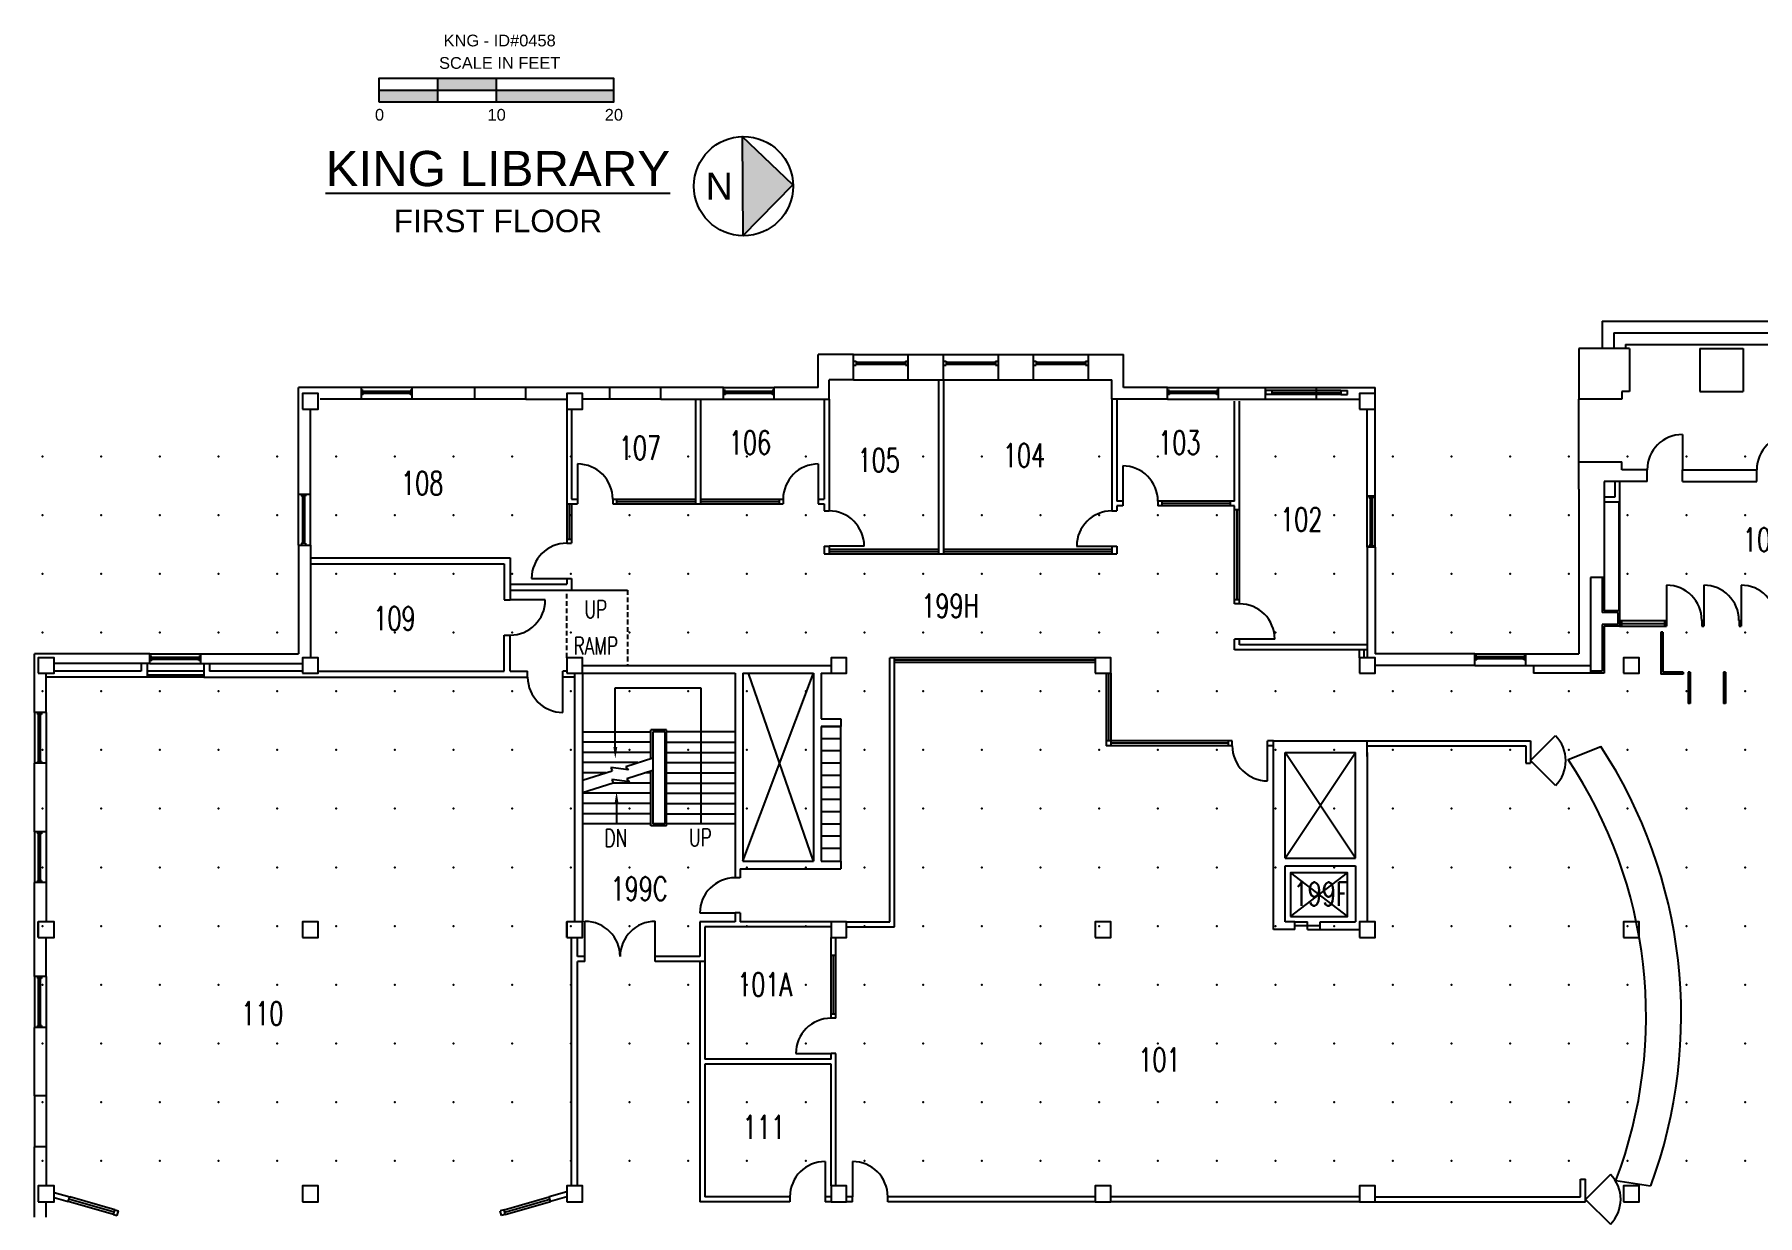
# Model space of a CAD drawing. Header units: millimetres. Extents: x 14 to 316, y 29 to 222.
# Drawn here: x 14.1 to 163, y 119.8 to 221.8 of the extents above; entities that cross this region are included whole.
import ezdxf
from ezdxf.enums import TextEntityAlignment as Align

# ---------------------------------------------------------------- set-up
doc = ezdxf.new("R2010")
doc.units = ezdxf.units.MM
doc.linetypes.add('DASH5', pattern=[0.63889, 0.41667, -0.22222])
for name, color, linetype in [('A-CIRC-TEXT', 1, 'Continuous'), ('A-DOOR', 2, 'Continuous'), ('A-FLOR-EVTR', 1, 'Continuous'), ('A-FLOR-IDEN', 202, 'Continuous'), ('A-FLOR-LEVL', 7, 'DASH5'), ('A-FLOR-SPCL', 40, 'Continuous'), ('A-FLOR-STRS', 1, 'Continuous'), ('A-GLAZ', 5, 'Continuous'), ('A-WALL', 7, 'Continuous'), ('L-WALK', 3, 'Continuous'), ('NORTH', 7, 'Continuous')]:
    doc.layers.add(name, color=color, linetype=linetype)
doc.styles.add('ROMANS', font='romans.shx', dxfattribs={"height": 0.1})
doc.styles.add('style1', font='arial.ttf', dxfattribs={"height": 1})

# ---------------------------------------------------------------- blocks, each defined once
blk = doc.blocks.new('PWRDRWGRP26541264', base_point=(250.65544, 1166.35986))
at = {"layer": 'A-WALL', "color": 7, "linetype": 'Continuous'}
for p, q in [((308.65544, 1166.35986), (250.65544, 1166.35986)), ((308.65544, 1164.35962), (250.65544, 1164.35962)), ((252.65552, 1164.35962), (252.65552, 1166.35986)), ((306.65552, 1164.35962), (306.65552, 1166.35986))]:
    blk.add_line(p, q, dxfattribs=at)
blk = doc.blocks.new('*U4')
blk.add_point((0, 0))
blk = doc.blocks.new('*U5')
at = {"color": 0, "linetype": 'ByBlock', "lineweight": -2, "transparency": 16777216}
for p in [(0, 152.178), (5.0726, 152.178), (10.1452, 152.178), (15.2178, 152.178), (20.2904, 152.178), (25.363, 152.178), (30.4356, 152.178), (35.5082, 152.178), (40.5808, 152.178), (45.6534, 152.178), (50.726, 152.178), (55.7986, 152.178), (60.8712, 152.178), (65.9438, 152.178), (71.0164, 152.178), (76.089, 152.178), (81.1616, 152.178), (86.2342, 152.178), (91.3068, 152.178), (96.3794, 152.178), (101.452, 152.178), (106.5246, 152.178), (111.5972, 152.178), (116.6698, 152.178), (121.7424, 152.178), (126.815, 152.178), (131.8876, 152.178), (136.9602, 152.178), (142.0328, 152.178), (147.1054, 152.178), (0, 147.1054), (5.0726, 147.1054), (10.1452, 147.1054), (15.2178, 147.1054), (20.2904, 147.1054), (25.363, 147.1054), (30.4356, 147.1054), (35.5082, 147.1054), (40.5808, 147.1054), (45.6534, 147.1054), (50.726, 147.1054), (55.7986, 147.1054), (60.8712, 147.1054), (65.9438, 147.1054), (71.0164, 147.1054), (76.089, 147.1054), (81.1616, 147.1054), (86.2342, 147.1054), (91.3068, 147.1054), (96.3794, 147.1054), (101.452, 147.1054), (106.5246, 147.1054), (111.5972, 147.1054), (116.6698, 147.1054), (121.7424, 147.1054), (126.815, 147.1054), (131.8876, 147.1054), (136.9602, 147.1054), (142.0328, 147.1054), (147.1054, 147.1054), (0, 142.0328), (5.0726, 142.0328), (10.1452, 142.0328), (15.2178, 142.0328), (20.2904, 142.0328), (25.363, 142.0328), (30.4356, 142.0328), (35.5082, 142.0328), (40.5808, 142.0328), (45.6534, 142.0328), (50.726, 142.0328), (55.7986, 142.0328), (60.8712, 142.0328), (65.9438, 142.0328), (71.0164, 142.0328), (76.089, 142.0328), (81.1616, 142.0328), (86.2342, 142.0328), (91.3068, 142.0328), (96.3794, 142.0328), (101.452, 142.0328), (106.5246, 142.0328), (111.5972, 142.0328), (116.6698, 142.0328), (121.7424, 142.0328), (126.815, 142.0328), (131.8876, 142.0328), (136.9602, 142.0328), (142.0328, 142.0328), (147.1054, 142.0328), (0, 136.9602), (5.0726, 136.9602), (10.1452, 136.9602), (15.2178, 136.9602), (20.2904, 136.9602), (25.363, 136.9602), (30.4356, 136.9602), (35.5082, 136.9602), (40.5808, 136.9602), (45.6534, 136.9602), (50.726, 136.9602), (55.7986, 136.9602), (60.8712, 136.9602), (65.9438, 136.9602), (71.0164, 136.9602), (76.089, 136.9602), (81.1616, 136.9602), (86.2342, 136.9602), (91.3068, 136.9602), (96.3794, 136.9602), (101.452, 136.9602), (106.5246, 136.9602), (111.5972, 136.9602), (116.6698, 136.9602), (121.7424, 136.9602), (126.815, 136.9602), (131.8876, 136.9602), (136.9602, 136.9602), (142.0328, 136.9602), (147.1054, 136.9602), (0, 131.8876), (5.0726, 131.8876), (10.1452, 131.8876), (15.2178, 131.8876), (20.2904, 131.8876), (25.363, 131.8876), (30.4356, 131.8876), (35.5082, 131.8876), (40.5808, 131.8876), (45.6534, 131.8876), (50.726, 131.8876), (55.7986, 131.8876), (60.8712, 131.8876), (65.9438, 131.8876), (71.0164, 131.8876), (76.089, 131.8876), (81.1616, 131.8876), (86.2342, 131.8876), (91.3068, 131.8876), (96.3794, 131.8876), (101.452, 131.8876), (106.5246, 131.8876), (111.5972, 131.8876), (116.6698, 131.8876), (121.7424, 131.8876), (126.815, 131.8876), (131.8876, 131.8876), (136.9602, 131.8876), (142.0328, 131.8876), (147.1054, 131.8876), (0, 126.815), (5.0726, 126.815), (10.1452, 126.815), (15.2178, 126.815), (20.2904, 126.815), (25.363, 126.815), (30.4356, 126.815), (35.5082, 126.815), (40.5808, 126.815), (45.6534, 126.815), (50.726, 126.815), (55.7986, 126.815), (60.8712, 126.815), (65.9438, 126.815), (71.0164, 126.815), (76.089, 126.815), (81.1616, 126.815), (86.2342, 126.815), (91.3068, 126.815), (96.3794, 126.815), (101.452, 126.815), (106.5246, 126.815), (111.5972, 126.815), (116.6698, 126.815), (121.7424, 126.815), (126.815, 126.815), (131.8876, 126.815), (136.9602, 126.815), (142.0328, 126.815), (147.1054, 126.815), (0, 121.7424), (5.0726, 121.7424), (10.1452, 121.7424), (15.2178, 121.7424), (20.2904, 121.7424), (25.363, 121.7424), (30.4356, 121.7424), (35.5082, 121.7424), (40.5808, 121.7424), (45.6534, 121.7424), (50.726, 121.7424), (55.7986, 121.7424), (60.8712, 121.7424), (65.9438, 121.7424), (71.0164, 121.7424), (76.089, 121.7424), (81.1616, 121.7424), (86.2342, 121.7424), (91.3068, 121.7424), (96.3794, 121.7424), (101.452, 121.7424), (106.5246, 121.7424), (111.5972, 121.7424), (116.6698, 121.7424), (121.7424, 121.7424), (126.815, 121.7424), (131.8876, 121.7424), (136.9602, 121.7424), (142.0328, 121.7424), (147.1054, 121.7424), (0, 116.6698), (5.0726, 116.6698), (10.1452, 116.6698), (15.2178, 116.6698), (20.2904, 116.6698), (25.363, 116.6698), (30.4356, 116.6698), (35.5082, 116.6698), (40.5808, 116.6698), (45.6534, 116.6698), (50.726, 116.6698), (55.7986, 116.6698), (60.8712, 116.6698), (65.9438, 116.6698), (71.0164, 116.6698), (76.089, 116.6698), (81.1616, 116.6698), (86.2342, 116.6698), (91.3068, 116.6698), (96.3794, 116.6698), (101.452, 116.6698), (106.5246, 116.6698), (111.5972, 116.6698), (116.6698, 116.6698), (121.7424, 116.6698), (126.815, 116.6698), (131.8876, 116.6698), (136.9602, 116.6698), (142.0328, 116.6698), (147.1054, 116.6698), (0, 111.5972), (5.0726, 111.5972), (10.1452, 111.5972), (15.2178, 111.5972), (20.2904, 111.5972), (25.363, 111.5972), (30.4356, 111.5972), (35.5082, 111.5972), (40.5808, 111.5972), (45.6534, 111.5972), (50.726, 111.5972), (55.7986, 111.5972), (60.8712, 111.5972), (65.9438, 111.5972), (71.0164, 111.5972), (76.089, 111.5972), (81.1616, 111.5972), (86.2342, 111.5972), (91.3068, 111.5972), (96.3794, 111.5972), (101.452, 111.5972), (106.5246, 111.5972), (111.5972, 111.5972), (116.6698, 111.5972), (121.7424, 111.5972), (126.815, 111.5972), (131.8876, 111.5972), (136.9602, 111.5972), (142.0328, 111.5972), (147.1054, 111.5972), (0, 106.5246), (5.0726, 106.5246), (10.1452, 106.5246), (15.2178, 106.5246), (20.2904, 106.5246), (25.363, 106.5246), (30.4356, 106.5246), (35.5082, 106.5246), (40.5808, 106.5246), (45.6534, 106.5246), (50.726, 106.5246), (55.7986, 106.5246), (60.8712, 106.5246), (65.9438, 106.5246), (71.0164, 106.5246), (76.089, 106.5246), (81.1616, 106.5246), (86.2342, 106.5246), (91.3068, 106.5246), (96.3794, 106.5246), (101.452, 106.5246), (106.5246, 106.5246), (111.5972, 106.5246), (116.6698, 106.5246), (121.7424, 106.5246), (126.815, 106.5246), (131.8876, 106.5246), (136.9602, 106.5246), (142.0328, 106.5246), (147.1054, 106.5246), (0, 101.452), (5.0726, 101.452), (10.1452, 101.452), (15.2178, 101.452), (20.2904, 101.452), (25.363, 101.452), (30.4356, 101.452), (35.5082, 101.452), (40.5808, 101.452), (45.6534, 101.452), (50.726, 101.452), (55.7986, 101.452), (60.8712, 101.452), (65.9438, 101.452), (71.0164, 101.452), (76.089, 101.452), (81.1616, 101.452), (86.2342, 101.452), (91.3068, 101.452), (96.3794, 101.452), (101.452, 101.452), (106.5246, 101.452), (111.5972, 101.452), (116.6698, 101.452), (121.7424, 101.452), (126.815, 101.452), (131.8876, 101.452), (136.9602, 101.452), (142.0328, 101.452), (147.1054, 101.452), (0, 96.3794), (5.0726, 96.3794), (10.1452, 96.3794), (15.2178, 96.3794), (20.2904, 96.3794), (25.363, 96.3794), (30.4356, 96.3794), (35.5082, 96.3794), (40.5808, 96.3794), (45.6534, 96.3794), (50.726, 96.3794), (55.7986, 96.3794), (60.8712, 96.3794), (65.9438, 96.3794), (71.0164, 96.3794), (76.089, 96.3794), (81.1616, 96.3794), (86.2342, 96.3794), (91.3068, 96.3794), (96.3794, 96.3794), (101.452, 96.3794), (106.5246, 96.3794), (111.5972, 96.3794), (116.6698, 96.3794), (121.7424, 96.3794), (126.815, 96.3794), (131.8876, 96.3794), (136.9602, 96.3794), (142.0328, 96.3794), (147.1054, 96.3794), (0, 91.3068), (5.0726, 91.3068), (10.1452, 91.3068), (15.2178, 91.3068), (20.2904, 91.3068), (25.363, 91.3068), (30.4356, 91.3068), (35.5082, 91.3068), (40.5808, 91.3068), (45.6534, 91.3068), (50.726, 91.3068), (55.7986, 91.3068), (60.8712, 91.3068), (65.9438, 91.3068), (71.0164, 91.3068), (76.089, 91.3068), (81.1616, 91.3068), (86.2342, 91.3068), (91.3068, 91.3068), (96.3794, 91.3068), (101.452, 91.3068), (106.5246, 91.3068), (111.5972, 91.3068), (116.6698, 91.3068), (121.7424, 91.3068), (126.815, 91.3068), (131.8876, 91.3068), (136.9602, 91.3068), (142.0328, 91.3068), (147.1054, 91.3068)]:
    blk.add_blockref('*U4', p, dxfattribs=at)

msp = doc.modelspace()

# ---------------------------------------------------------------- hatches: boundary and pattern name
h = msp.add_hatch(color=256)
h.paths.add_polyline_path([(48.92, 215.98), (43.84, 215.98), (43.84, 216.99), (48.92, 216.99)])
h.paths.add_polyline_path([(53.99, 216.99), (48.92, 216.99), (48.92, 218.01), (53.99, 218.01)])
h.paths.add_polyline_path([(64.14, 215.98), (53.99, 215.98), (53.99, 216.99), (64.14, 216.99)])
at = {"layer": 'NORTH'}
msp.add_hatch(color=256, dxfattribs=at).paths.add_polyline_path([(75.27, 204.42), (79.61, 208.81), (75.22, 213)])

# ---------------------------------------------------------------- linework, layer by layer
for p, q in [((48.92, 215.98), (48.92, 218.01)), ((53.99, 215.98), (53.99, 218.01)), ((43.84, 216.99), (64.14, 216.99)), ((146.58, 159.15), (149.41, 160.29)), ((150.72, 122.79), (153.72, 122.31))]:
    msp.add_line(p, q)
msp.add_lwpolyline([(43.84, 215.98), (64.14, 215.98), (64.14, 218.01), (43.84, 218.01)], close=True)
for centre, radius, start, end in [((113.97, 137.03), 42.39, 339.693, 33.2769), ((113.4, 136.96), 39.92, 339.2002, 33.7697)]:
    msp.add_arc(centre, radius, start, end)
at = {"layer": 'A-CIRC-TEXT'}
for p, q in [((64.26, 165.35), (71.65, 165.35)), ((64.26, 160.23), (64.26, 165.35)), ((71.65, 165.35), (71.65, 153.59)), ((64.37, 155.36), (64.37, 153.59))]:
    msp.add_line(p, q, dxfattribs=at)
for points in [[(64.1, 160.23), (64.43, 160.23), (64.26, 159.22)], [(64.2, 155.36), (64.54, 155.36), (64.37, 156.37)]]:
    msp.add_solid(points, dxfattribs=at)
at = {"layer": 'A-DOOR'}
for p, q in [((156.46, 187.24), (156.46, 184.2)), ((61, 184.71), (61, 181.66)), ((81.8, 184.71), (81.8, 181.66)), ((108.1, 184.54), (108.1, 181.49)), ((85.77, 177.6), (82.73, 177.6)), ((104.12, 177.6), (107.17, 177.6)), ((57.03, 174.81), (60.07, 174.81)), ((155.1, 174.22), (155.1, 171.18)), ((158.31, 174.22), (158.31, 171.18)), ((161.53, 174.22), (161.53, 171.18)), ((58.21, 172.95), (55.17, 172.95)), ((121.24, 169.57), (118.2, 169.57)), ((59.73, 163.23), (59.73, 166.27)), ((143.35, 159.06), (145.5, 161.22)), ((120.61, 157.31), (120.61, 160.35)), ((145.51, 156.91), (143.35, 159.06)), ((61.64, 142.13), (61.64, 145.18)), ((67.72, 142.13), (67.72, 145.18)), ((71.57, 145.9), (74.61, 145.9)), ((122.98, 145.14), (124.08, 145.14)), ((125.17, 144.8), (122.98, 144.8)), ((124.08, 144.46), (124.08, 145.14)), ((124.08, 144.46), (125.17, 144.46)), ((79.86, 133.76), (82.9, 133.76)), ((82.39, 124.42), (82.39, 121.38)), ((84.76, 124.42), (84.76, 121.38)), ((150.24, 123.31), (148.09, 121.15)), ((148.09, 121.15), (150.24, 119))]:
    msp.add_line(p, q, dxfattribs=at)
for centre, start, end in [((156.46, 184.2), 90, 180), ((165.93, 184.2), 90, 180), ((61, 181.66), 0, 90), ((81.8, 181.66), 90, 180), ((108.1, 181.49), 0, 90), ((82.73, 177.6), 0, 90), ((107.17, 177.6), 90, 180), ((60.07, 174.81), 90, 180), ((155.1, 171.18), 0, 90), ((158.31, 171.18), 0, 90), ((161.53, 171.18), 0, 90), ((55.17, 172.95), 270, 0), ((118.2, 169.57), 0, 90), ((59.73, 166.27), 180, 270), ((143.35, 159.06), 0.0101, 45.0101), ((120.61, 160.35), 180, 270), ((143.35, 159.06), 315.0101, 0.0101), ((74.61, 145.9), 90, 180), ((61.64, 142.13), 0, 90), ((67.72, 142.13), 90, 180), ((82.9, 133.76), 90, 180), ((82.39, 121.38), 90, 180), ((84.76, 121.38), 0, 90), ((148.09, 121.15), 359.9899, 44.9899), ((148.09, 121.15), 314.9899, 359.9899)]:
    msp.add_arc(centre, 3.04, start, end, dxfattribs=at)
at = {"layer": 'A-FLOR-EVTR', "linetype": 'Continuous'}
for p, q in [((122.59, 149.37), (127.53, 145.59)), ((122.59, 145.59), (127.53, 149.37))]:
    msp.add_line(p, q, dxfattribs=at)
msp.add_lwpolyline([(122.59, 145.59), (127.53, 145.59), (127.53, 149.37), (122.59, 149.37), (122.59, 145.59)], close=True, dxfattribs=at)
at = {"layer": 'A-FLOR-LEVL'}
for p, q in [((60.07, 167.96), (60.07, 173.8)), ((65.31, 173.8), (65.31, 167.29))]:
    msp.add_line(p, q, dxfattribs=at)
at = {"layer": 'A-FLOR-SPCL'}
for p, q in [((154.59, 170.16), (154.59, 166.53)), ((154.76, 170.16), (154.59, 170.16)), ((154.76, 170.16), (154.76, 166.7)), ((156.54, 166.53), (154.59, 166.53)), ((156.54, 166.7), (154.76, 166.7)), ((156.54, 166.7), (156.54, 166.53)), ((156.96, 166.7), (156.96, 163.99)), ((157.13, 166.7), (156.96, 166.7)), ((157.13, 166.7), (157.13, 163.99)), ((160.01, 166.7), (160.01, 163.99)), ((160.18, 166.7), (160.01, 166.7)), ((160.18, 166.7), (160.18, 163.99)), ((157.13, 163.99), (156.96, 163.99)), ((160.18, 163.99), (160.01, 163.99)), ((82.05, 162), (82.05, 150.38)), ((83.74, 162), (82.05, 162)), ((83.74, 160.95), (82.05, 160.95)), ((83.74, 150.38), (83.74, 162)), ((83.74, 159.9), (82.05, 159.9)), ((83.74, 158.84), (82.05, 158.84)), ((83.74, 157.79), (82.05, 157.79)), ((83.74, 156.74), (82.05, 156.74)), ((83.74, 155.69), (82.05, 155.69)), ((83.74, 154.63), (82.05, 154.63)), ((83.74, 153.58), (82.05, 153.58)), ((83.74, 152.53), (82.05, 152.53)), ((83.74, 151.47), (82.05, 151.47)), ((82.05, 150.38), (83.74, 150.38))]:
    msp.add_line(p, q, dxfattribs=at)
at = {"layer": 'A-FLOR-STRS'}
for p, q in [((61.42, 161.54), (67.34, 161.54)), ((67.34, 159.24), (67.34, 161.71)), ((68.7, 161.71), (67.34, 161.71)), ((67.51, 161.54), (67.51, 153.59)), ((68.53, 161.54), (67.51, 161.54)), ((68.53, 161.54), (68.53, 153.59)), ((68.7, 153.42), (68.7, 161.71)), ((74.61, 161.54), (68.7, 161.54)), ((67.34, 160.65), (61.42, 160.65)), ((67.34, 159.77), (61.42, 159.77)), ((68.7, 160.65), (74.61, 160.65)), ((68.7, 159.77), (74.61, 159.77)), ((66.22, 158.89), (61.42, 158.89)), ((61.42, 157.36), (64, 158.18)), ((63.44, 158), (61.42, 158)), ((63.87, 158.46), (64, 158.18)), ((65.4, 158.28), (63.87, 158.46)), ((65.17, 158.55), (67.51, 159.29)), ((65.17, 158.55), (65.4, 158.28)), ((65.26, 157.52), (67.51, 158.23)), ((67.34, 158), (66.8, 158)), ((67.34, 153.42), (67.34, 158.18)), ((68.7, 158.89), (74.61, 158.89)), ((68.7, 158), (74.61, 158)), ((61.42, 156.3), (64.09, 157.14)), ((63.96, 157.42), (64.09, 157.14)), ((65.49, 157.24), (63.96, 157.42)), ((67.34, 157.12), (64.01, 157.12)), ((65.26, 157.52), (65.49, 157.24)), ((68.7, 157.12), (74.61, 157.12)), ((67.34, 156.24), (61.42, 156.24)), ((67.34, 155.36), (61.42, 155.36)), ((68.7, 156.24), (74.61, 156.24)), ((68.7, 155.36), (74.61, 155.36)), ((67.34, 153.59), (61.4, 153.59)), ((67.34, 154.47), (61.49, 154.47)), ((68.7, 153.42), (67.34, 153.42)), ((68.53, 153.59), (67.51, 153.59)), ((68.7, 154.47), (74.61, 154.47)), ((74.61, 153.59), (68.7, 153.59))]:
    msp.add_line(p, q, dxfattribs=at)
at = {"layer": 'A-GLAZ'}
for p, q in [((84.84, 193.58), (85.08, 193.58)), ((85.08, 193.58), (85.08, 193.24)), ((89.34, 193.58), (89.34, 193.24)), ((89.34, 193.58), (89.58, 193.58)), ((92.62, 193.58), (92.86, 193.58)), ((92.86, 193.58), (92.86, 193.24)), ((97.12, 193.58), (97.12, 193.24)), ((97.12, 193.58), (97.36, 193.58)), ((100.4, 193.58), (100.64, 193.58)), ((100.64, 193.58), (100.64, 193.24)), ((104.9, 193.58), (104.9, 193.24)), ((104.9, 193.58), (105.14, 193.58)), ((84.84, 193.24), (85.08, 193.24)), ((85.08, 193.5), (89.34, 193.5)), ((85.08, 193.33), (89.34, 193.33)), ((89.34, 193.24), (89.58, 193.24)), ((92.62, 193.24), (92.86, 193.24)), ((92.86, 193.5), (97.12, 193.5)), ((92.86, 193.33), (97.12, 193.33)), ((97.12, 193.24), (97.36, 193.24)), ((100.4, 193.24), (100.64, 193.24)), ((100.64, 193.5), (104.9, 193.5)), ((100.64, 193.33), (104.9, 193.33)), ((104.9, 193.24), (105.14, 193.24)), ((37.16, 182.08), (37.16, 181.91)), ((37.5, 181.91), (37.16, 181.91)), ((37.24, 181.91), (37.24, 177.86)), ((37.41, 181.91), (37.41, 177.86)), ((37.5, 182.08), (37.5, 181.91)), ((64.38, 181.66), (71.23, 181.66)), ((71.65, 181.66), (78.42, 181.66)), ((60.07, 181.24), (60.07, 178.19)), ((60.28, 181.24), (60.28, 178.19)), ((60.49, 181.24), (60.49, 178.19)), ((64.38, 181.45), (71.23, 181.45)), ((64.38, 181.24), (71.23, 181.24)), ((71.65, 181.45), (78.42, 181.45)), ((71.65, 181.24), (78.42, 181.24)), ((117.43, 181.49), (111.48, 181.49)), ((117.43, 181.28), (111.48, 181.28)), ((117.43, 181.07), (111.48, 181.07)), ((117.77, 172.95), (117.77, 180.73)), ((117.98, 172.95), (117.98, 180.73)), ((118.2, 172.95), (118.2, 180.73)), ((37.16, 177.86), (37.16, 177.69)), ((37.5, 177.86), (37.16, 177.86)), ((37.5, 177.86), (37.5, 177.69)), ((82.73, 177.35), (92.2, 177.35)), ((92.62, 177.35), (107.17, 177.35)), ((82.73, 177.14), (92.2, 177.14)), ((82.73, 176.93), (92.2, 176.93)), ((92.62, 177.14), (107.17, 177.14)), ((92.62, 176.93), (107.17, 176.93)), ((151.21, 171.18), (154.93, 171.18)), ((151.21, 170.92), (154.93, 170.92)), ((151.21, 170.67), (154.93, 170.67)), ((24.22, 168.05), (24.05, 168.05)), ((24.22, 167.71), (24.05, 167.71)), ((24.22, 167.71), (24.22, 168.05)), ((28.28, 167.97), (24.22, 167.97)), ((28.28, 167.8), (24.22, 167.8)), ((28.45, 168.05), (28.28, 168.05)), ((28.28, 167.71), (28.28, 168.05)), ((28.45, 167.71), (28.28, 167.71)), ((105.73, 167.96), (88.4, 167.96)), ((105.73, 167.75), (88.4, 167.75)), ((105.73, 167.54), (88.4, 167.54)), ((106.66, 166.61), (106.66, 160.78)), ((106.87, 166.61), (106.87, 160.78)), ((107.08, 166.61), (107.08, 160.78)), ((117.23, 160.78), (107.08, 160.78)), ((117.23, 160.57), (107.08, 160.57)), ((117.23, 160.35), (107.08, 160.35)), ((82.9, 137.15), (82.9, 142.22)), ((83.11, 137.15), (83.11, 142.22)), ((83.32, 137.15), (83.32, 142.22)), ((20.9, 119.84), (17, 120.96)), ((20.96, 120.05), (17.06, 121.16)), ((21.02, 120.25), (17.12, 121.37)), ((54.65, 120.25), (58.55, 121.37)), ((54.71, 120.05), (58.61, 121.16)), ((54.76, 119.84), (58.67, 120.96))]:
    msp.add_line(p, q, dxfattribs=at)
at = {"layer": 'A-GLAZ', "linetype": 'Continuous'}
for p, q in [((42.49, 191.05), (42.32, 191.05)), ((42.49, 190.71), (42.32, 190.71)), ((42.49, 190.71), (42.49, 191.05)), ((46.54, 190.97), (42.49, 190.97)), ((46.54, 190.8), (42.49, 190.8)), ((46.54, 190.71), (46.54, 191.05)), ((46.71, 191.05), (46.54, 191.05)), ((46.71, 190.71), (46.54, 190.71)), ((73.77, 191.05), (73.6, 191.05)), ((73.77, 190.71), (73.6, 190.71)), ((73.77, 190.71), (73.77, 191.05)), ((77.83, 190.97), (73.77, 190.97)), ((77.83, 190.8), (73.77, 190.8)), ((77.83, 190.71), (77.83, 191.05)), ((78, 191.05), (77.83, 191.05)), ((78, 190.71), (77.83, 190.71)), ((112.15, 191.05), (111.98, 191.05)), ((112.15, 190.71), (111.98, 190.71)), ((112.15, 190.71), (112.15, 191.05)), ((116.21, 190.97), (112.15, 190.97)), ((116.21, 190.8), (112.15, 190.8)), ((116.21, 190.71), (116.21, 191.05)), ((116.38, 191.05), (116.21, 191.05)), ((116.38, 190.71), (116.21, 190.71)), ((120.44, 191.05), (120.44, 190.71)), ((121.03, 191.05), (120.44, 191.05)), ((121.03, 190.71), (120.44, 190.71)), ((121.03, 190.71), (121.03, 191.05)), ((126.95, 191.05), (121.03, 191.05)), ((121.03, 190.88), (126.95, 190.88)), ((126.95, 190.71), (121.03, 190.71)), ((126.95, 191.05), (126.95, 190.71)), ((126.95, 191.05), (127.54, 191.05)), ((126.95, 190.71), (127.54, 190.71)), ((127.54, 190.71), (127.54, 191.05)), ((129.4, 181.92), (129.4, 181.75)), ((129.74, 181.75), (129.4, 181.75)), ((129.49, 181.75), (129.49, 177.69)), ((129.66, 181.75), (129.66, 177.69)), ((129.74, 181.92), (129.74, 181.75)), ((129.74, 177.69), (129.4, 177.69)), ((129.4, 177.69), (129.4, 177.52)), ((129.74, 177.69), (129.74, 177.52)), ((138.7, 168.12), (138.53, 168.12)), ((138.7, 167.78), (138.53, 167.78)), ((138.7, 167.78), (138.7, 168.12)), ((142.76, 168.03), (138.7, 168.03)), ((142.76, 167.86), (138.7, 167.86)), ((142.76, 167.78), (142.76, 168.12)), ((142.93, 168.12), (142.76, 168.12)), ((142.93, 167.78), (142.76, 167.78)), ((14.33, 163.23), (14.33, 163.06)), ((14.67, 163.06), (14.33, 163.06)), ((14.41, 163.06), (14.41, 159)), ((14.58, 163.06), (14.58, 159)), ((14.67, 163.23), (14.67, 163.06)), ((14.67, 159), (14.33, 159)), ((14.33, 159), (14.33, 158.83)), ((14.67, 159), (14.67, 158.83)), ((14.33, 152.91), (14.33, 152.75)), ((14.67, 152.75), (14.33, 152.75)), ((14.41, 152.75), (14.41, 148.69)), ((14.58, 152.75), (14.58, 148.69)), ((14.67, 152.91), (14.67, 152.75)), ((14.67, 148.69), (14.33, 148.69)), ((14.33, 148.69), (14.33, 148.52)), ((14.67, 148.69), (14.67, 148.52)), ((14.33, 140.4), (14.33, 140.23)), ((14.67, 140.23), (14.33, 140.23)), ((14.41, 140.23), (14.41, 136.17)), ((14.58, 140.23), (14.58, 136.17)), ((14.67, 140.4), (14.67, 140.23)), ((14.67, 136.17), (14.33, 136.17)), ((14.33, 136.17), (14.33, 136)), ((14.67, 136.17), (14.67, 136))]:
    msp.add_line(p, q, dxfattribs=at)
at = {"layer": 'A-WALL'}
for p, q in [((84.84, 194.17), (81.8, 194.17)), ((81.8, 191.3), (81.8, 194.17)), ((84.84, 194.17), (89.58, 194.17)), ((84.84, 191.98), (84.84, 194.17)), ((89.58, 194.17), (92.62, 194.17)), ((89.58, 191.98), (89.58, 194.17)), ((92.62, 194.17), (97.36, 194.17)), ((92.62, 191.98), (92.62, 194.17)), ((97.36, 194.17), (100.4, 194.17)), ((97.36, 191.98), (97.36, 194.17)), ((100.4, 194.17), (105.14, 194.17)), ((100.4, 191.98), (100.4, 194.17)), ((105.14, 194.17), (108.18, 194.17)), ((105.14, 191.98), (105.14, 194.17)), ((108.18, 191.3), (108.18, 194.17)), ((147.5, 194.68), (147.5, 190.29)), ((151.89, 194.68), (147.5, 194.68)), ((151.89, 194.68), (151.89, 190.96)), ((157.98, 194.68), (161.7, 194.68)), ((157.98, 194.68), (157.98, 190.96)), ((161.7, 194.68), (161.7, 190.96)), ((42.32, 191.3), (36.9, 191.3)), ((36.9, 182.08), (36.9, 191.3)), ((46.71, 191.3), (42.32, 191.3)), ((42.32, 190.29), (42.32, 191.3)), ((46.71, 190.29), (46.71, 191.3)), ((52.12, 191.3), (46.71, 191.3)), ((56.52, 191.3), (52.12, 191.3)), ((52.12, 190.29), (52.12, 191.3)), ((63.79, 191.3), (56.52, 191.3)), ((56.52, 190.29), (56.52, 191.3)), ((68.19, 191.3), (63.79, 191.3)), ((63.79, 190.29), (63.79, 191.3)), ((73.6, 191.3), (68.19, 191.3)), ((68.19, 190.29), (68.19, 191.3)), ((73.6, 190.29), (73.6, 191.3)), ((73.6, 191.3), (78, 191.3)), ((81.8, 191.3), (78, 191.3)), ((78, 190.29), (78, 191.3)), ((82.73, 190.29), (82.73, 191.98)), ((84.84, 191.98), (82.73, 191.98)), ((84.84, 191.98), (89.58, 191.98)), ((89.58, 191.98), (92.62, 191.98)), ((92.2, 191.98), (92.2, 176.93)), ((92.62, 191.98), (97.36, 191.98)), ((92.62, 191.98), (92.62, 176.93)), ((97.36, 191.98), (100.4, 191.98)), ((100.4, 191.98), (105.14, 191.98)), ((105.14, 191.98), (107.17, 191.98)), ((107.17, 190.29), (107.17, 191.98)), ((111.98, 191.3), (108.18, 191.3)), ((111.98, 191.3), (116.38, 191.3)), ((111.98, 190.29), (111.98, 191.3)), ((116.38, 191.3), (120.44, 191.3)), ((116.38, 190.29), (116.38, 191.3)), ((120.44, 190.29), (120.44, 191.3)), ((120.44, 191.3), (124.84, 191.3)), ((124.84, 191.3), (129.91, 191.3)), ((124.84, 190.29), (124.84, 191.3)), ((129.91, 190.79), (129.91, 191.3)), ((151.22, 190.96), (151.22, 190.29)), ((151.89, 190.96), (151.22, 190.96)), ((157.98, 190.96), (161.7, 190.96)), ((37.92, 182.08), (37.92, 189.44)), ((42.32, 190.29), (38.76, 190.29)), ((46.71, 190.29), (42.32, 190.29)), ((52.12, 190.29), (46.71, 190.29)), ((56.52, 190.29), (52.12, 190.29)), ((56.52, 190.29), (60.07, 190.29)), ((60.07, 189.44), (60.07, 181.24)), ((60.49, 189.44), (60.49, 181.66)), ((63.79, 190.29), (61.42, 190.29)), ((68.19, 190.29), (63.79, 190.29)), ((68.19, 190.29), (73.6, 190.29)), ((71.23, 181.24), (71.23, 190.29)), ((71.65, 181.24), (71.65, 190.29)), ((73.6, 190.29), (78, 190.29)), ((78, 190.29), (82.73, 190.29)), ((82.31, 190.29), (82.31, 181.66)), ((82.73, 190.29), (82.73, 180.65)), ((107.17, 190.29), (107.17, 180.65)), ((111.98, 190.29), (107.17, 190.29)), ((107.59, 190.29), (107.59, 181.49)), ((111.98, 190.29), (116.38, 190.29)), ((116.38, 190.29), (120.44, 190.29)), ((117.77, 181.49), (117.77, 190.12)), ((118.2, 180.73), (118.2, 190.12)), ((120.44, 190.29), (124.84, 190.29)), ((124.84, 190.29), (128.56, 190.29)), ((129.23, 181.91), (129.23, 189.44)), ((129.91, 181.91), (129.91, 189.44)), ((151.22, 190.29), (147.5, 190.29)), ((147.5, 184.87), (151.22, 184.87)), ((147.5, 182.51), (147.5, 184.87)), ((151.22, 184.2), (151.22, 184.87)), ((149.69, 183.18), (149.69, 172.02)), ((153.41, 183.18), (149.69, 183.18)), ((150.62, 183.18), (150.62, 181.83)), ((151.04, 183.18), (151.04, 172.02)), ((151.04, 183.18), (151.04, 181.41)), ((153.41, 184.2), (151.22, 184.2)), ((153.41, 183.18), (153.41, 184.2)), ((156.46, 184.2), (162.88, 184.2)), ((156.46, 183.18), (156.46, 184.2)), ((156.46, 183.18), (162.88, 183.18)), ((162.88, 183.18), (162.88, 184.2)), ((36.9, 177.69), (36.9, 182.08)), ((36.9, 182.08), (37.92, 182.08)), ((37.92, 177.69), (37.92, 182.08)), ((60.49, 181.66), (61, 181.66)), ((61, 181.66), (61, 181.24)), ((64.04, 181.66), (64.38, 181.66)), ((64.04, 181.66), (64.04, 181.24)), ((64.38, 181.66), (64.38, 181.24)), ((78.42, 181.66), (78.76, 181.66)), ((78.42, 181.66), (78.42, 181.24)), ((78.76, 181.66), (78.76, 181.24)), ((81.8, 181.66), (82.31, 181.66)), ((81.8, 181.66), (81.8, 181.24)), ((129.23, 177.52), (129.23, 181.91)), ((129.91, 181.91), (129.23, 181.91)), ((129.91, 177.52), (129.91, 181.91)), ((147.5, 182.51), (147.5, 168.3)), ((150.62, 181.83), (149.69, 181.83)), ((60.07, 181.24), (61, 181.24)), ((64.04, 181.24), (64.38, 181.24)), ((71.23, 181.24), (71.65, 181.24)), ((78.42, 181.24), (78.76, 181.24)), ((81.8, 181.24), (82.31, 181.24)), ((82.31, 181.24), (82.31, 180.65)), ((82.31, 180.65), (82.73, 180.65)), ((107.17, 180.65), (107.59, 180.65)), ((108.1, 181.49), (107.59, 181.49)), ((107.59, 181.07), (107.59, 180.65)), ((108.1, 181.07), (107.59, 181.07)), ((108.1, 181.49), (108.1, 181.07)), ((111.14, 181.49), (111.14, 181.07)), ((111.48, 181.49), (111.14, 181.49)), ((111.48, 181.07), (111.14, 181.07)), ((111.48, 181.49), (111.48, 181.07)), ((117.43, 181.07), (117.43, 181.49)), ((117.77, 181.49), (117.43, 181.49)), ((117.77, 181.07), (117.43, 181.07)), ((117.77, 180.73), (117.77, 181.07)), ((118.2, 180.73), (117.77, 180.73)), ((151.04, 181.41), (149.69, 181.41)), ((150.98, 181.41), (150.98, 172.02)), ((36.9, 177.69), (36.9, 168.3)), ((36.9, 177.69), (37.92, 177.69)), ((37.92, 177.69), (37.92, 167.96)), ((60.07, 178.19), (60.07, 177.86)), ((60.07, 178.19), (60.49, 178.19)), ((60.07, 177.86), (60.49, 177.86)), ((60.49, 178.19), (60.49, 177.86)), ((82.31, 177.6), (82.31, 176.93)), ((82.31, 177.6), (82.73, 177.6)), ((82.73, 177.6), (82.73, 176.93)), ((107.17, 177.6), (107.17, 176.93)), ((107.17, 177.6), (107.59, 177.6)), ((107.59, 177.6), (107.59, 176.93)), ((129.23, 177.52), (129.23, 167.96)), ((129.91, 177.52), (129.23, 177.52)), ((129.91, 177.52), (129.91, 168.3)), ((37.92, 176.59), (55.17, 176.59)), ((37.92, 176.08), (54.66, 176.08)), ((54.66, 176.08), (54.66, 172.95)), ((55.17, 176.59), (55.17, 172.95)), ((82.31, 176.93), (82.73, 176.93)), ((92.2, 176.93), (92.62, 176.93)), ((107.17, 176.93), (107.59, 176.93)), ((55.17, 174.31), (60.07, 174.31)), ((60.07, 174.81), (60.07, 174.31)), ((60.07, 174.81), (60.49, 174.81)), ((60.49, 174.81), (60.49, 173.8)), ((148.51, 174.9), (148.51, 166.61)), ((149.69, 174.9), (148.51, 174.9)), ((149.52, 174.9), (149.52, 171.85)), ((54.66, 172.95), (55.17, 172.95)), ((55.17, 173.8), (65.31, 173.8)), ((118.2, 172.95), (117.77, 172.95)), ((117.77, 172.61), (117.77, 172.95)), ((118.2, 172.61), (118.2, 172.95)), ((118.2, 172.61), (117.77, 172.61)), ((150.87, 171.85), (149.52, 171.85)), ((151.04, 172.02), (149.69, 172.02)), ((150.87, 171.85), (150.87, 170.84)), ((151.04, 172.02), (151.04, 170.67)), ((54.66, 166.78), (54.66, 169.91)), ((54.66, 169.91), (55.17, 169.91)), ((55.17, 166.78), (55.17, 169.91)), ((149.52, 170.84), (149.52, 166.78)), ((150.87, 170.84), (149.52, 170.84)), ((149.69, 170.67), (149.69, 166.61)), ((151.04, 170.67), (149.69, 170.67)), ((151.04, 171.18), (151.21, 171.18)), ((151.04, 170.67), (151.21, 170.67)), ((151.21, 171.18), (151.21, 170.67)), ((154.93, 171.18), (155.1, 171.18)), ((154.93, 171.18), (154.93, 170.67)), ((154.93, 170.67), (155.1, 170.67)), ((155.1, 171.18), (155.1, 170.67)), ((158.15, 171.18), (158.31, 171.18)), ((158.15, 171.18), (158.15, 170.67)), ((158.15, 170.67), (158.31, 170.67)), ((158.31, 171.18), (158.31, 170.67)), ((161.36, 171.18), (161.53, 171.18)), ((161.36, 171.18), (161.36, 170.67)), ((161.36, 170.67), (161.53, 170.67)), ((161.53, 171.18), (161.53, 170.67)), ((14.08, 163.23), (14.08, 168.3)), ((24.05, 168.3), (14.08, 168.3)), ((24.05, 168.3), (28.45, 168.3)), ((24.05, 167.46), (24.05, 168.3)), ((28.45, 168.3), (36.9, 168.3)), ((28.45, 167.46), (28.45, 168.3)), ((117.77, 168.64), (117.77, 169.57)), ((118.2, 169.57), (117.77, 169.57)), ((129.23, 168.64), (117.77, 168.64)), ((118.2, 169.06), (118.2, 169.57)), ((129.23, 169.06), (118.2, 169.06)), ((128.56, 167.96), (128.56, 168.64)), ((128.98, 167.96), (128.98, 168.64)), ((138.53, 168.3), (129.91, 168.3)), ((138.53, 168.3), (142.93, 168.3)), ((138.53, 167.29), (138.53, 168.3)), ((142.93, 168.3), (147.5, 168.3)), ((142.93, 167.29), (142.93, 168.3)), ((24.05, 167.46), (15.77, 167.46)), ((23.29, 166.78), (15.77, 166.78)), ((23.29, 167.46), (23.29, 166.78)), ((23.8, 167.46), (23.8, 166.27)), ((28.7, 166.78), (23.8, 166.78)), ((24.05, 167.46), (28.45, 167.46)), ((28.45, 167.46), (37.24, 167.46)), ((28.7, 167.46), (28.7, 166.27)), ((29.21, 167.46), (29.21, 166.78)), ((37.24, 166.78), (29.21, 166.78)), ((38.6, 166.78), (54.66, 166.78)), ((55.17, 166.78), (56.69, 166.78)), ((56.69, 166.27), (56.69, 166.78)), ((60.07, 166.78), (59.73, 166.78)), ((59.73, 166.27), (59.73, 166.78)), ((61.42, 167.29), (82.9, 167.29)), ((87.97, 145.14), (87.97, 167.96)), ((88.4, 167.96), (87.97, 167.96)), ((88.4, 144.71), (88.4, 167.96)), ((138.53, 167.29), (129.91, 167.29)), ((138.53, 167.29), (142.93, 167.29)), ((142.93, 167.29), (148.51, 167.29)), ((143.6, 167.29), (143.6, 166.61)), ((149.52, 166.78), (148.51, 166.78)), ((14.41, 166.61), (15.77, 166.61)), ((15.09, 163.23), (15.09, 166.61)), ((23.8, 166.27), (15.09, 166.27)), ((28.7, 166.27), (56.69, 166.27)), ((60.75, 166.27), (59.73, 166.27)), ((60.75, 166.61), (60.75, 145.14)), ((61.42, 166.61), (74.61, 166.61)), ((61.42, 166.61), (61.42, 145.14)), ((74.61, 166.61), (74.61, 149.7)), ((75.29, 166.61), (75.29, 150.38)), ((75.29, 166.61), (81.38, 166.61)), ((75.29, 150.38), (81.38, 166.61)), ((81.38, 150.38), (75.77, 166.61)), ((81.38, 166.61), (81.38, 150.38)), ((82.05, 166.61), (82.05, 162.68)), ((82.05, 166.61), (82.9, 166.61)), ((149.69, 166.61), (143.6, 166.61)), ((14.08, 163.23), (14.08, 158.83)), ((15.09, 163.23), (14.08, 163.23)), ((15.09, 163.23), (15.09, 158.83)), ((82.05, 162.68), (83.74, 162.68)), ((83.74, 162.68), (83.74, 162)), ((82.05, 162), (82.05, 150.38)), ((82.05, 162), (83.74, 162)), ((106.66, 160.78), (106.66, 160.35)), ((107.08, 160.78), (106.66, 160.78)), ((107.08, 160.35), (106.66, 160.35)), ((107.08, 160.78), (107.08, 160.35)), ((117.23, 160.35), (117.23, 160.78)), ((117.56, 160.78), (117.23, 160.78)), ((117.56, 160.35), (117.23, 160.35)), ((117.56, 160.35), (117.56, 160.78)), ((120.61, 160.35), (120.61, 160.78)), ((121.12, 160.78), (120.61, 160.78)), ((121.12, 160.35), (120.61, 160.35)), ((121.12, 144.46), (121.12, 160.78)), ((121.12, 160.78), (129.23, 160.78)), ((122.13, 150.63), (122.13, 159.76)), ((122.13, 159.76), (128.22, 159.76)), ((122.13, 150.63), (128.22, 159.76)), ((128.22, 150.63), (122.13, 159.76)), ((128.22, 150.63), (128.22, 159.76)), ((129.23, 160.78), (143.35, 160.78)), ((129.23, 159.42), (129.23, 160.78)), ((129.23, 160.35), (142.93, 160.35)), ((129.23, 159.76), (129.23, 145.14)), ((142.93, 160.35), (142.93, 158.83)), ((143.35, 160.78), (143.35, 158.83)), ((14.08, 152.91), (14.08, 158.83)), ((15.09, 158.83), (14.08, 158.83)), ((15.09, 158.83), (15.09, 152.91)), ((142.93, 158.83), (143.35, 158.83)), ((14.08, 152.91), (14.08, 148.52)), ((15.09, 152.91), (14.08, 152.91)), ((15.09, 152.91), (15.09, 148.52)), ((75.29, 150.38), (81.38, 150.38)), ((82.05, 150.38), (83.74, 150.38)), ((83.74, 150.38), (83.74, 149.7)), ((122.13, 150.63), (128.22, 150.63)), ((74.61, 149.7), (74.61, 148.94)), ((75.04, 148.94), (74.61, 148.94)), ((75.04, 149.7), (83.74, 149.7)), ((75.04, 149.7), (75.04, 148.94)), ((122.13, 145.14), (122.13, 149.96)), ((122.13, 149.96), (128.22, 149.96)), ((128.22, 149.96), (128.22, 145.14)), ((14.08, 140.4), (14.08, 148.52)), ((15.09, 148.52), (14.08, 148.52)), ((15.09, 148.52), (15.09, 145.14)), ((14.41, 143.78), (14.41, 145.14)), ((60.07, 143.78), (60.07, 145.14)), ((74.61, 145.14), (71.57, 145.14)), ((71.57, 145.14), (71.57, 142.13)), ((71.99, 144.71), (71.99, 133.26)), ((82.9, 144.71), (71.99, 144.71)), ((74.61, 145.9), (74.61, 145.14)), ((75.04, 145.9), (74.61, 145.9)), ((75.04, 145.9), (75.04, 145.14)), ((82.9, 145.14), (75.04, 145.14)), ((84.25, 145.14), (87.97, 145.14)), ((84.25, 144.71), (88.4, 144.71)), ((122.98, 144.46), (121.12, 144.46)), ((122.98, 145.14), (122.13, 145.14)), ((122.98, 144.46), (122.98, 145.14)), ((125.17, 145.14), (128.22, 145.14)), ((125.17, 144.46), (125.17, 145.14)), ((125.17, 144.46), (128.56, 144.46)), ((15.09, 140.4), (15.09, 143.78)), ((60.49, 122.31), (60.49, 143.78)), ((61, 142.13), (61, 143.78)), ((82.9, 142.22), (82.9, 143.78)), ((83.32, 142.22), (83.32, 143.78)), ((61.64, 142.13), (61, 142.13)), ((61, 122.31), (61, 141.71)), ((61.64, 141.71), (61, 141.71)), ((61.64, 141.71), (61.64, 142.13)), ((71.57, 142.13), (67.72, 142.13)), ((67.72, 141.71), (67.72, 142.13)), ((71.99, 141.71), (67.72, 141.71)), ((71.57, 141.71), (71.57, 120.95)), ((83.32, 142.22), (82.9, 142.22)), ((14.08, 140.4), (14.08, 136)), ((15.09, 140.4), (14.08, 140.4)), ((15.09, 140.4), (15.09, 136)), ((83.32, 137.15), (82.9, 137.15)), ((82.9, 136.81), (82.9, 137.15)), ((83.32, 136.81), (83.32, 137.15)), ((14.08, 130.09), (14.08, 136)), ((15.09, 136), (14.08, 136)), ((15.09, 136), (15.09, 130.09)), ((83.32, 136.81), (82.9, 136.81)), ((82.9, 133.26), (71.99, 133.26)), ((82.9, 132.83), (71.99, 132.83)), ((71.99, 132.83), (71.99, 121.38)), ((83.32, 133.76), (82.9, 133.76)), ((82.9, 133.26), (82.9, 133.76)), ((82.9, 122.31), (82.9, 132.83)), ((83.32, 122.31), (83.32, 133.76)), ((14.08, 130.09), (14.08, 125.69)), ((15.09, 130.09), (14.08, 130.09)), ((15.09, 130.09), (15.09, 125.69)), ((14.08, 119.6), (14.08, 125.69)), ((15.09, 125.69), (14.08, 125.69)), ((15.09, 125.69), (15.09, 122.31)), ((147.66, 121.38), (147.66, 122.9)), ((147.66, 122.9), (148.09, 122.9)), ((148.09, 120.95), (148.09, 122.9)), ((15.09, 119.6), (15.09, 120.95)), ((15.77, 121.75), (17.12, 121.37)), ((15.77, 121.31), (17, 120.96)), ((17, 120.96), (17.12, 121.37)), ((60.07, 121.8), (58.55, 121.37)), ((58.67, 120.96), (58.55, 121.37)), ((60.07, 121.36), (58.67, 120.96)), ((79.35, 120.95), (71.57, 120.95)), ((79.35, 121.38), (71.99, 121.38)), ((82.9, 121.38), (82.39, 121.38)), ((82.9, 120.95), (82.39, 120.95)), ((84.76, 121.38), (84.25, 121.38)), ((84.76, 120.95), (84.25, 120.95)), ((105.73, 121.38), (87.8, 121.38)), ((105.73, 120.95), (87.8, 120.95)), ((128.56, 121.38), (107.08, 121.38)), ((128.56, 120.95), (107.08, 120.95)), ((129.91, 121.38), (147.66, 121.38)), ((129.91, 120.95), (148.09, 120.95)), ((20.9, 119.84), (21.02, 120.25)), ((20.9, 119.84), (21.23, 119.75)), ((21.02, 120.25), (21.35, 120.16)), ((21.23, 119.75), (21.35, 120.16)), ((54.65, 120.25), (54.32, 120.16)), ((54.44, 119.75), (54.32, 120.16)), ((54.76, 119.84), (54.44, 119.75)), ((54.76, 119.84), (54.65, 120.25))]:
    msp.add_line(p, q, dxfattribs=at)
for points in [[(37.24, 189.44), (38.6, 189.44), (38.6, 190.79), (37.24, 190.79), (37.24, 189.44)], [(60.07, 189.44), (61.42, 189.44), (61.42, 190.79), (60.07, 190.79), (60.07, 189.44)], [(128.56, 189.44), (129.91, 189.44), (129.91, 190.79), (128.56, 190.79), (128.56, 189.44)], [(14.41, 166.61), (15.77, 166.61), (15.77, 167.96), (14.41, 167.96), (14.41, 166.61)], [(37.24, 166.61), (38.6, 166.61), (38.6, 167.96), (37.24, 167.96), (37.24, 166.61)], [(60.07, 166.61), (61.42, 166.61), (61.42, 167.96), (60.07, 167.96), (60.07, 166.61)], [(82.9, 166.61), (84.25, 166.61), (84.25, 167.96), (82.9, 167.96), (82.9, 166.61)], [(105.73, 166.61), (107.08, 166.61), (107.08, 167.96), (105.73, 167.96), (105.73, 166.61)], [(128.56, 166.61), (129.91, 166.61), (129.91, 167.96), (128.56, 167.96), (128.56, 166.61)], [(151.38, 166.61), (152.74, 166.61), (152.74, 167.96), (151.38, 167.96), (151.38, 166.61)], [(14.41, 143.78), (15.77, 143.78), (15.77, 145.14), (14.41, 145.14), (14.41, 143.78)], [(37.24, 143.78), (38.6, 143.78), (38.6, 145.14), (37.24, 145.14), (37.24, 143.78)], [(60.07, 143.78), (61.42, 143.78), (61.42, 145.14), (60.07, 145.14), (60.07, 143.78)], [(82.9, 143.78), (84.25, 143.78), (84.25, 145.14), (82.9, 145.14), (82.9, 143.78)], [(105.73, 143.78), (107.08, 143.78), (107.08, 145.14), (105.73, 145.14), (105.73, 143.78)], [(128.56, 143.78), (129.91, 143.78), (129.91, 145.14), (128.56, 145.14), (128.56, 143.78)], [(151.38, 143.78), (152.74, 143.78), (152.74, 145.14), (151.38, 145.14), (151.38, 143.78)], [(14.41, 120.95), (15.77, 120.95), (15.77, 122.31), (14.41, 122.31), (14.41, 120.95)], [(37.24, 120.95), (38.6, 120.95), (38.6, 122.31), (37.24, 122.31), (37.24, 120.95)], [(60.07, 120.95), (61.42, 120.95), (61.42, 122.31), (60.07, 122.31), (60.07, 120.95)], [(82.9, 120.95), (84.25, 120.95), (84.25, 122.31), (82.9, 122.31), (82.9, 120.95)], [(105.73, 120.95), (107.08, 120.95), (107.08, 122.31), (105.73, 122.31), (105.73, 120.95)], [(128.56, 120.95), (129.91, 120.95), (129.91, 122.31), (128.56, 122.31), (128.56, 120.95)], [(151.38, 120.95), (152.74, 120.95), (152.74, 122.31), (151.38, 122.31), (151.38, 120.95)]]:
    msp.add_lwpolyline(points, close=True, dxfattribs=at)
for points in [[(79.35, 121.38), (79.35, 120.95)], [(82.39, 121.38), (82.39, 120.95)], [(84.76, 120.95), (84.76, 121.38)], [(87.8, 120.95), (87.8, 121.38)]]:
    msp.add_lwpolyline(points, dxfattribs=at)
at = {"layer": 'L-WALK'}
for p, q in [((149.52, 197.05), (179.96, 197.05)), ((149.52, 197.05), (149.52, 194.68)), ((150.54, 196.03), (178.95, 196.03)), ((150.54, 196.03), (150.54, 194.68)), ((151.55, 195.02), (177.93, 195.02)), ((151.55, 195.02), (151.55, 194.68)), ((147.5, 184.87), (147.5, 190.29))]:
    msp.add_line(p, q, dxfattribs=at)
at = {"layer": 'NORTH'}
msp.add_lwpolyline([(75.27, 204.42), (79.61, 208.81), (75.22, 213)], close=True, dxfattribs=at)
msp.add_circle((75.34, 208.71), 4.29, dxfattribs=at)

# ---------------------------------------------------------------- block references
msp.add_blockref('*U5', (14.77, 33.17))
at = {"layer": 'A-WALL', "xscale": -0.08454992800135934, "yscale": 0.08454992800135934, "zscale": 0.08454992800135934, "rotation": 180}
msp.add_blockref('PWRDRWGRP26541264', (23.8, 166.27), dxfattribs=at)

# ---------------------------------------------------------------- texts
at = {"attachment_point": 2, "style": 'style1'}
for s, insert, char_height, width in [('KNG - ID#0458', (54.27, 221.8), 1.0145, 12.5945), ('SCALE IN FEET', (54.27, 219.86), 1.0145, 12.5945), ('0', (43.89, 215.38), 1.01, 5.8921), ('10', (54.01, 215.38), 1.015, 5.8921), ('20', (64.14, 215.38), 1.015, 5.8921), ('{\\LKING LIBRARY\\P\\H0.64005x;\\lFIRST FLOOR}', (54.12, 211.75), 3.0436, 61.798)]:
    msp.add_mtext(s, dxfattribs=dict(at, insert=insert, char_height=char_height, width=width))
at = {"layer": 'A-CIRC-TEXT', "style": 'ROMANS', "width": 0.7}
for s, p in [('UP', (62.58, 171.38)), ('RAMP', (62.58, 168.22)), ('DN', (64.31, 151.61)), ('UP', (71.61, 151.66))]:
    msp.add_text(s, height=1.522, dxfattribs=at).set_placement(p, align=Align.CENTER)
at = {"layer": 'A-FLOR-IDEN', "style": 'ROMANS', "width": 0.7}
for s, p in [('107', (66.39, 185.07)), ('106', (75.9, 185.53)), ('104', (99.58, 184.43)), ('103', (113, 185.53)), ('105', (87.02, 184.02)), ('108', (47.58, 182.02)), ('102', (123.53, 178.89)), ('100A', (164.06, 177.14)), ('199H', (93.2, 171.43)), ('109', (45.18, 170.34)), ('199C', (66.32, 146.98)), ('199F', (125.25, 146.52)), ('101A', (77.17, 138.7)), ('110', (33.76, 136.2)), ('101', (111.28, 132.21)), ('111', (77.1, 126.38))]:
    msp.add_text(s, height=2.029, dxfattribs=at).set_placement(p, align=Align.CENTER)
at = {"layer": 'NORTH', "insert": (73.24, 209.86), "char_height": 2.3171, "width": 4.9682, "attachment_point": 2, "style": 'ROMANS'}
msp.add_mtext('{\\fArial|b0|i0|c0|p34;N}', dxfattribs=at)

doc.saveas('drawing.dxf')
